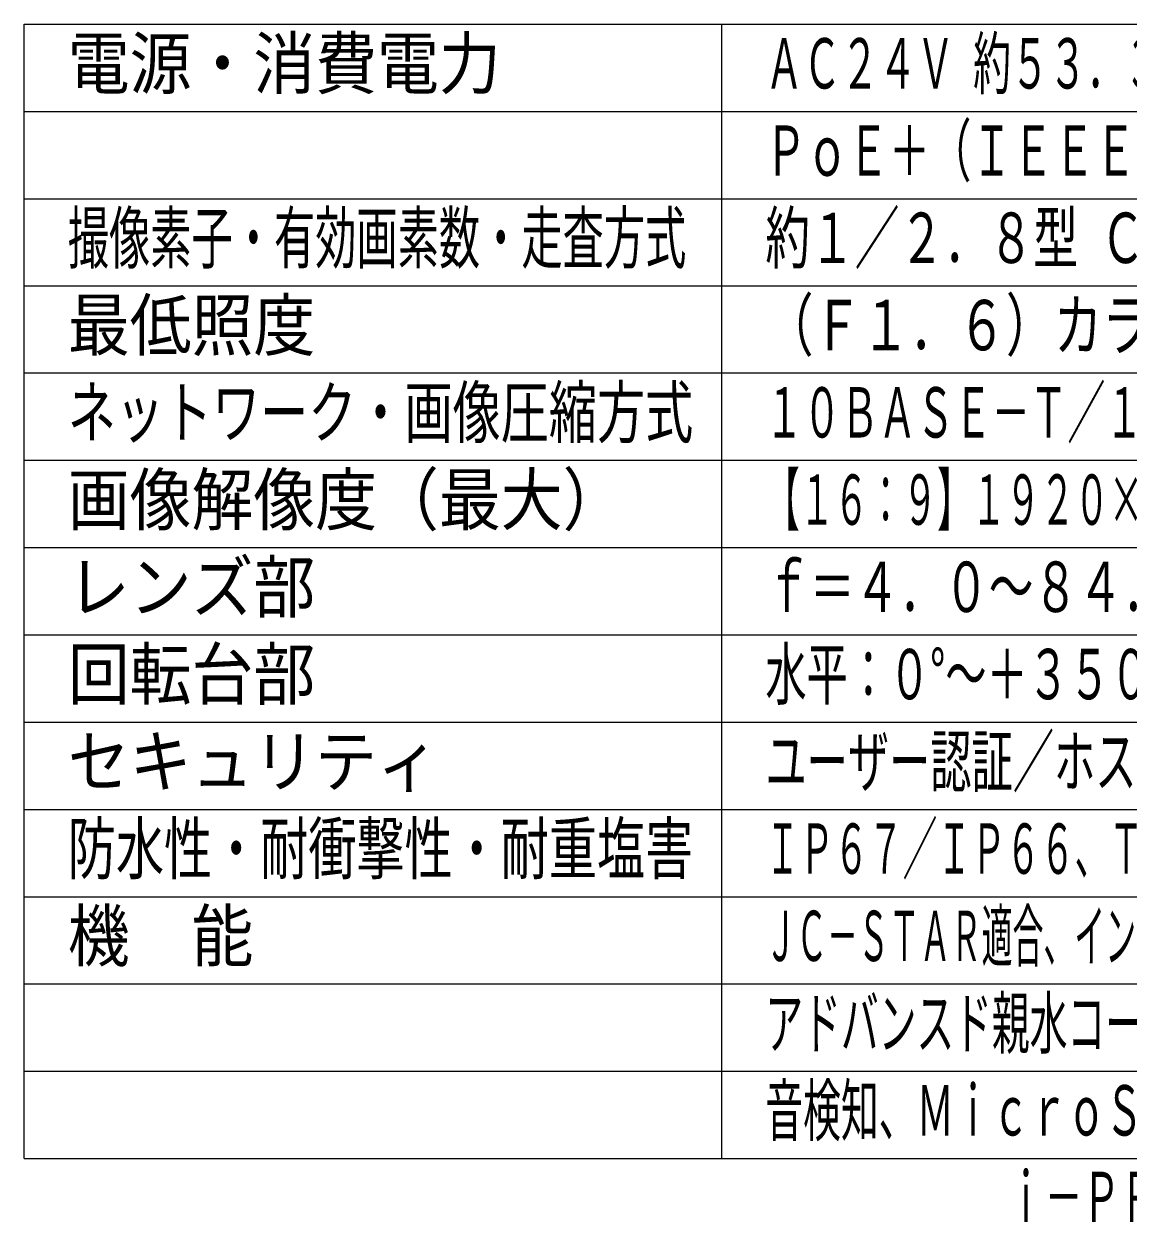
# Model space of a CAD drawing. Units: millimetres on the paper. Extents: x -62 to 64, y -59 to 59.
# Drawn here: x -62.5 to 0.8, y -59 to 10.4 of the extents above; entities that cross this region are included whole.
import ezdxf
from ezdxf.enums import TextEntityAlignment as Align

# ---------------------------------------------------------------- set-up
doc = ezdxf.new("R2010")
doc.units = ezdxf.units.MM
doc.layers.add('0-0_MOJI1', color=7, linetype='Continuous')
doc.layers.add('0-5_相当品', color=4, linetype='Continuous')
doc.layers.add('0-4_WAKU', color=4, linetype='Continuous', lineweight=9)
doc.styles.add('ＭＳ ゴシック', font='')
doc.styles.get('ＭＳ ゴシック').set_extended_font_data('MS Gothic')

msp = doc.modelspace()

# ---------------------------------------------------------------- linework, layer by layer
at = {"layer": '0-4_WAKU', "color": 3}
for p, q in [((-62.5, -54.618), (-62.5, 10.382)), ((-62.5, 10.382), (62.5, 10.382)), ((-22.5, -54.618), (-22.5, 10.382)), ((-62.5, -54.618), (62.5, -54.618))]:
    msp.add_line(p, q, dxfattribs=at)
at = {"layer": '0-4_WAKU'}
for p, q in [((-62.5, 5.382), (62.5, 5.382)), ((-62.5, 0.382), (62.5, 0.382)), ((-62.5, -4.618), (62.5, -4.618)), ((62.5, -9.618), (-62.5, -9.618)), ((62.5, -14.618), (-62.5, -14.618)), ((62.5, -19.618), (-62.5, -19.618)), ((-62.5, -24.618), (62.5, -24.618)), ((-62.5, -29.618), (62.5, -29.618)), ((-62.5, -34.618), (62.5, -34.618)), ((-62.5, -39.618), (62.5, -39.618)), ((-62.5, -44.618), (62.5, -44.618)), ((-62.5, -49.618), (62.5, -49.618))]:
    msp.add_line(p, q, dxfattribs=at)

# ---------------------------------------------------------------- texts
at = {"layer": '0-0_MOJI1', "style": 'ＭＳ ゴシック'}
for s, height, width, p in [('電源・消費電力', 2.889, 0.9, (-60, 5.827)), ('ＡＣ２４Ｖ 約５３．３Ｗ、ＰｏＥ＋＋（ＩＥＥＥ８０２．３ｂｔ準拠）約５０．８Ｗ、', 2.889, 0.55, (-20, 5.827)), ('ＰｏＥ＋（ＩＥＥＥ８０２．３ａｔ準拠）約２５．４Ｗ', 2.886, 0.6, (-20, 0.827)), ('撮像素子・有効画素数・走査方式', 2.889, 0.6, (-60, -4.173)), ('約１／２．８型 ＣＭＯＳセンサー・約２１０万画素・プログレッシブ', 2.889, 0.65, (-20, -4.173)), ('最低照度', 2.889, 0.9, (-60, -9.173)), ('（Ｆ１．６）カラー：０．００１ｌｘ、白黒：０．０００４ｌｘ', 2.889, 0.7, (-20, -9.173)), ('ネットワーク・画像圧縮方式', 2.889, 0.7, (-60, -14.173)), ('１０ＢＡＳＥ－Ｔ／１００ＢＡＳＥ－ＴＸ・Ｈ．２６５、Ｈ．２６４、ＪＰＥＧ', 2.886, 0.55, (-20, -14.173)), ('画像解像度（最大）', 2.889, 0.9, (-60, -19.173)), ('【１６：９】１９２０×１０８０（６０ｆｐｓ）【４：３】１２８０×９６０（３０ｆｐｓ）', 2.889, 0.5, (-20, -19.173)), ('レンズ部', 2.889, 0.9, (-60, -24.173)), ('ｆ＝４．０～８４．６ｍｍ（２１倍、電動ズーム／電動フォーカス）', 2.889, 0.65, (-20, -24.173)), ('回転台部', 2.889, 0.9, (-60, -29.173)), ('水平：０°～＋３５０°／垂直：－１５°～＋９０°、駆動耐久性３７０万回', 2.886, 0.6, (-20, -29.173)), ('セキュリティ', 2.889, 0.9, (-60, -34.173)), ('ユーザー認証／ホスト認証／ＨＴＴＰＳ、ＦＩＰＳ１４０－２ｌｅｖｅｌ３', 2.889, 0.6, (-20, -34.173)), ('防水性・耐衝撃性・耐重塩害', 2.889, 0.7, (-60, -39.173)), ('ＩＰ６７／ＩＰ６６、Ｔｙｐｅ４Ｘ、ＮＥＭＡ４Ｘ 準拠・ＩＫ１０・ＩＳＯ１４９９３準拠', 2.889, 0.5, (-20, -39.173)), ('機\u3000能', 2.889, 0.9, (-60, -44.173)), ('ＪＣ－ＳＴＡＲ適合、インテリジェントオート、スーパーダイナミック、スマートコーディング、', 2.886, 0.45, (-20, -44.173)), ('アドバンスド親水コート、逆光／強光補正、カラー／白黒切換、動作検知、妨害検知、', 2.886, 0.55, (-20, -49.173)), ('音検知、ＭｉｃｒｏＳＤスロット、ＡＩ自動追尾、ＡＩ音識別、ＡＩアプリ搭載可能', 2.886, 0.55, (-20, -54.173))]:
    msp.add_text(s, height=height, dxfattribs=dict(at, width=width)).set_placement(p, align=Align.BOTTOM_LEFT)
at = {"layer": '0-5_相当品', "style": 'ＭＳ ゴシック', "width": 0.55}
msp.add_text('ｉ－ＰＲＯ：ＷＶ－Ｓ６５３４０－Ｚ２Ｋ＋ＷＶ－ＱＣＬ５００Ｓ－Ｗ', height=2.886, dxfattribs=at).set_placement((-6.14, -59.137), align=Align.BOTTOM_LEFT)

doc.saveas('drawing.dxf')
